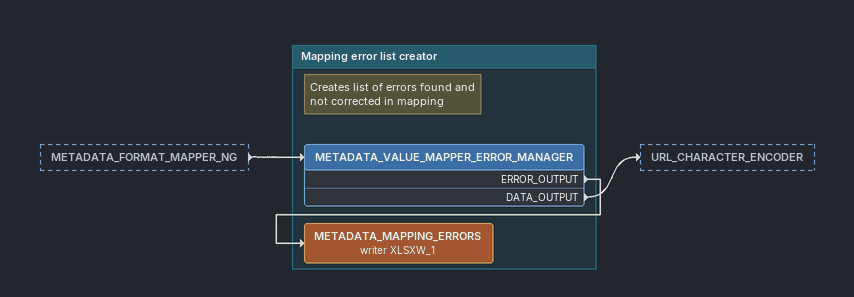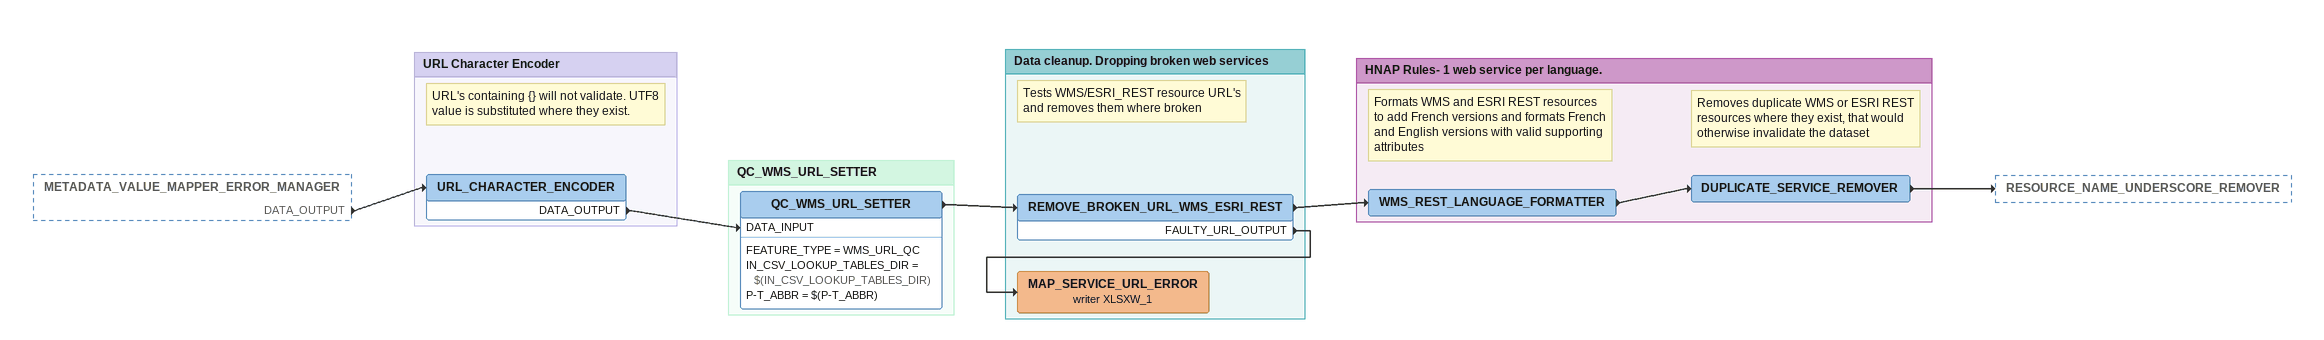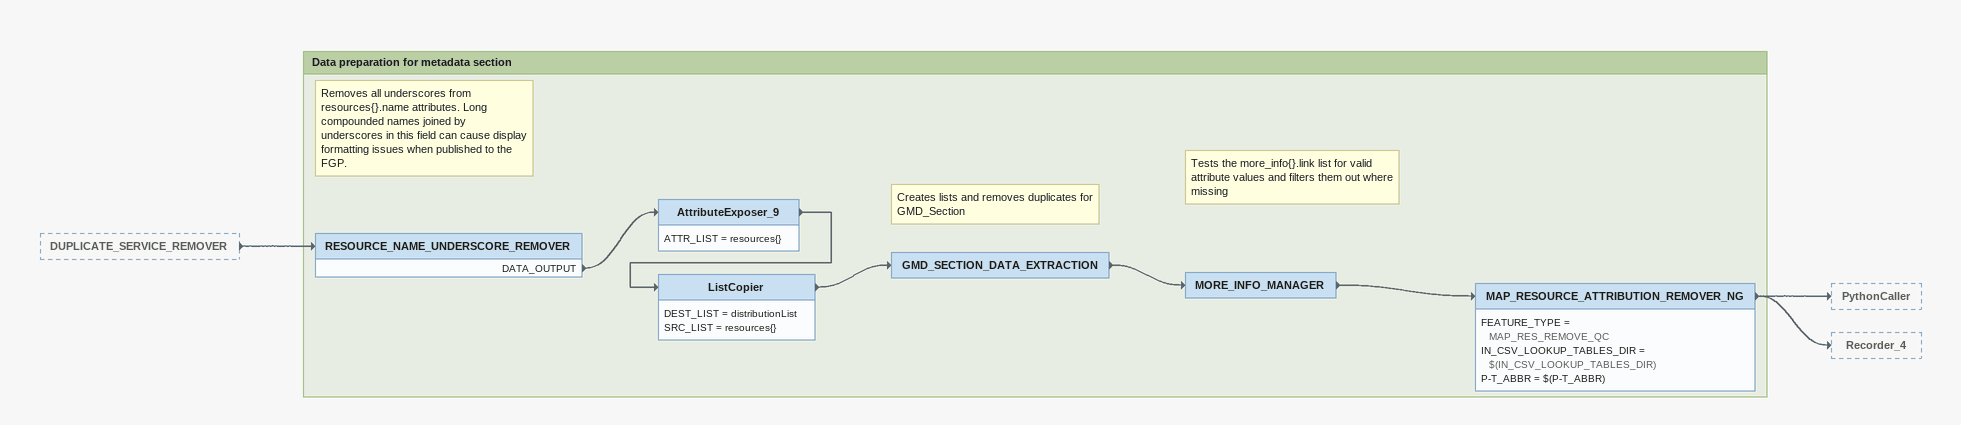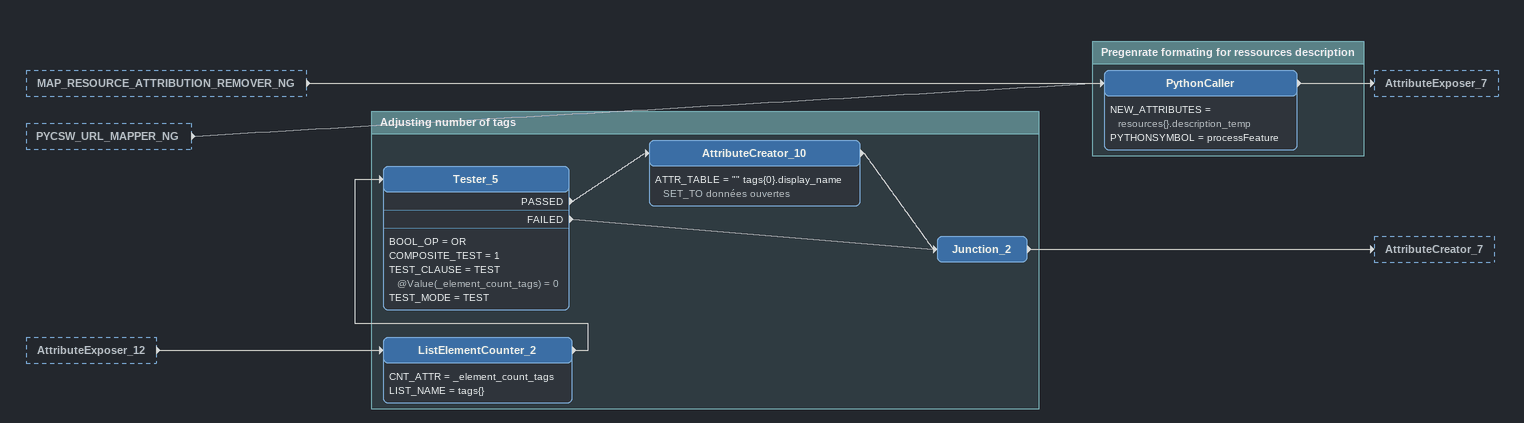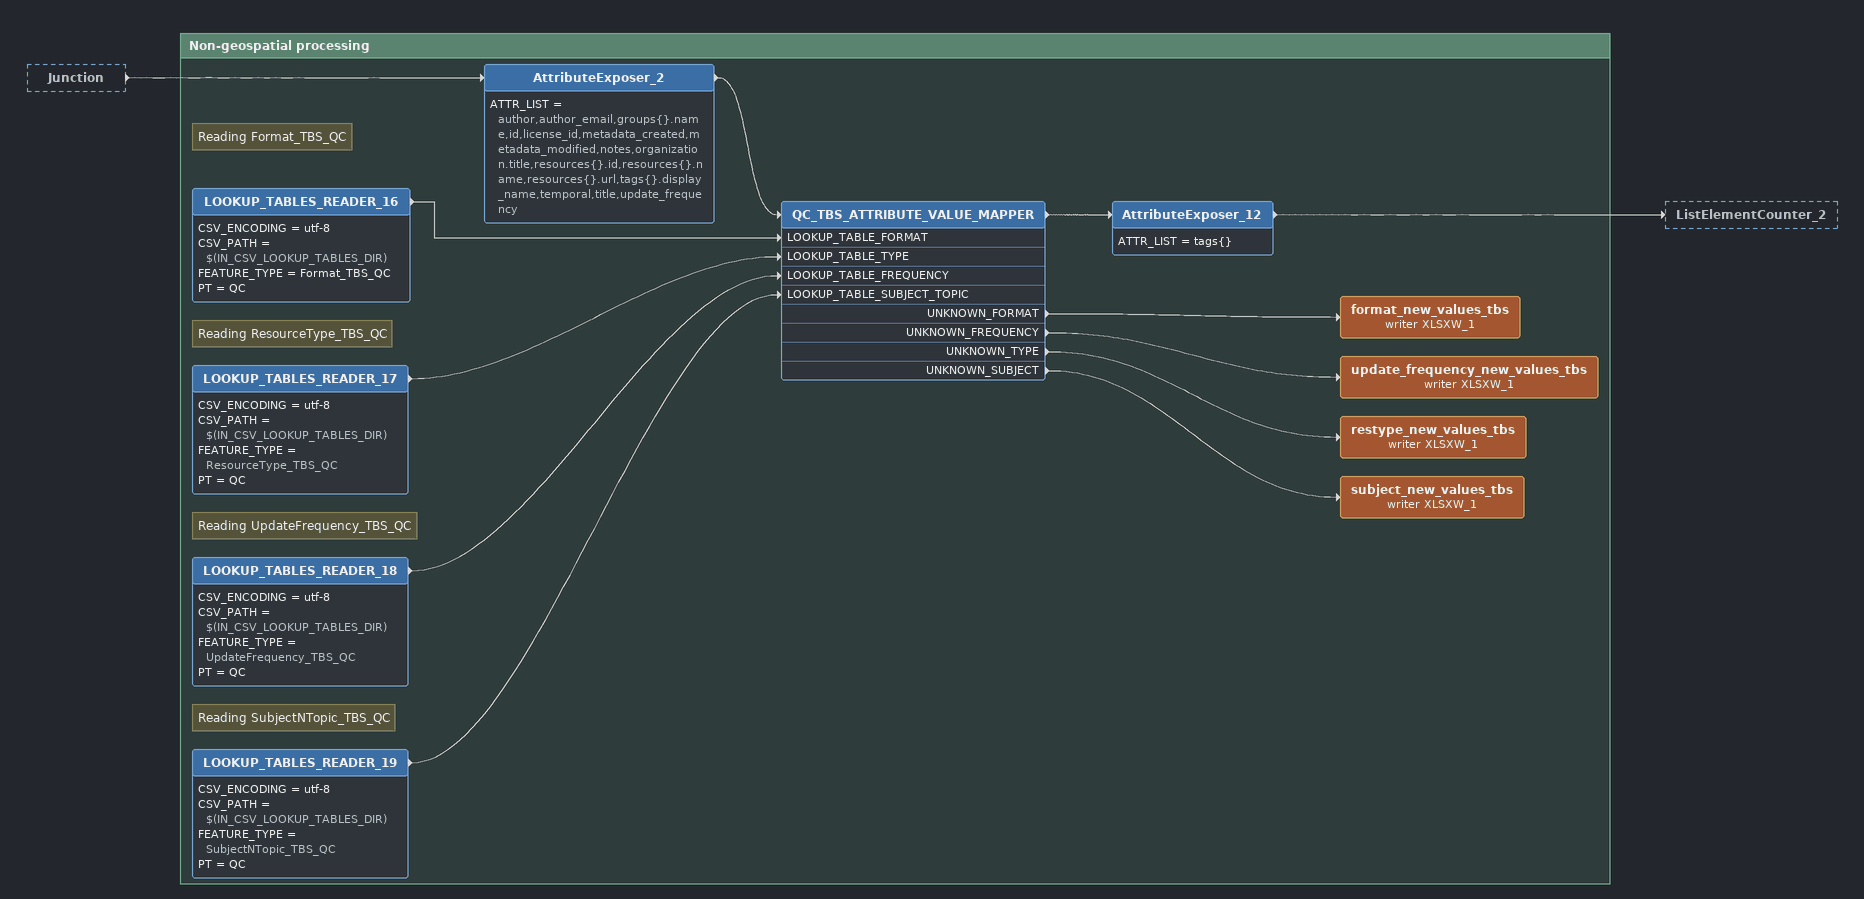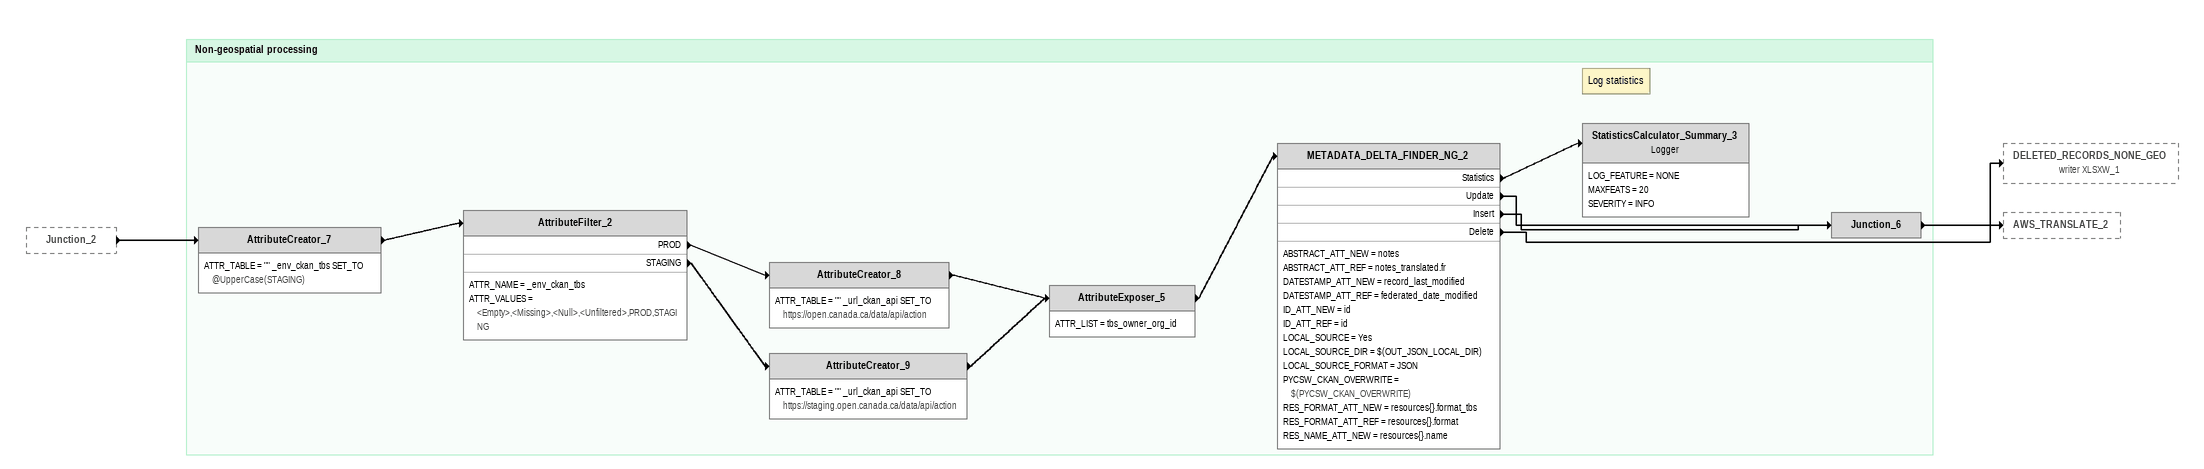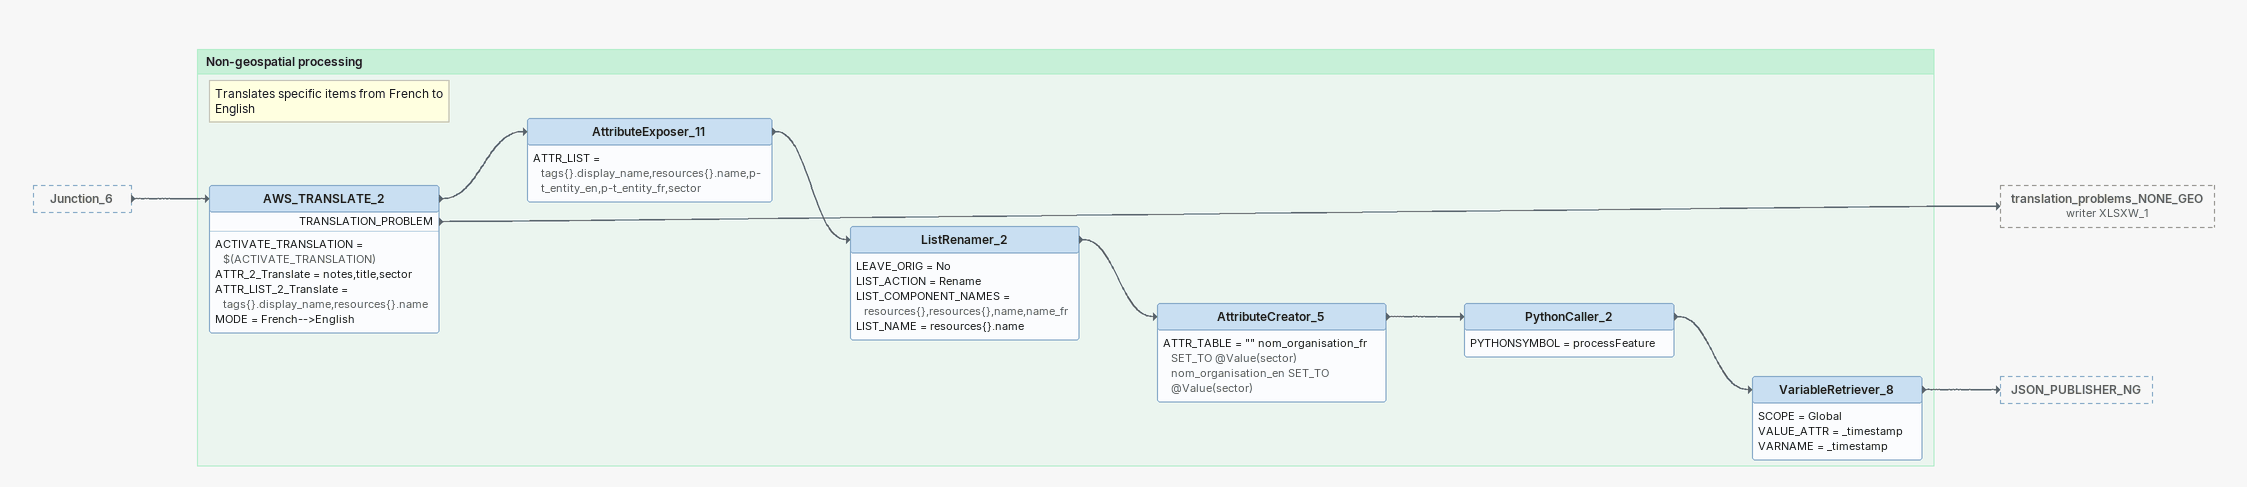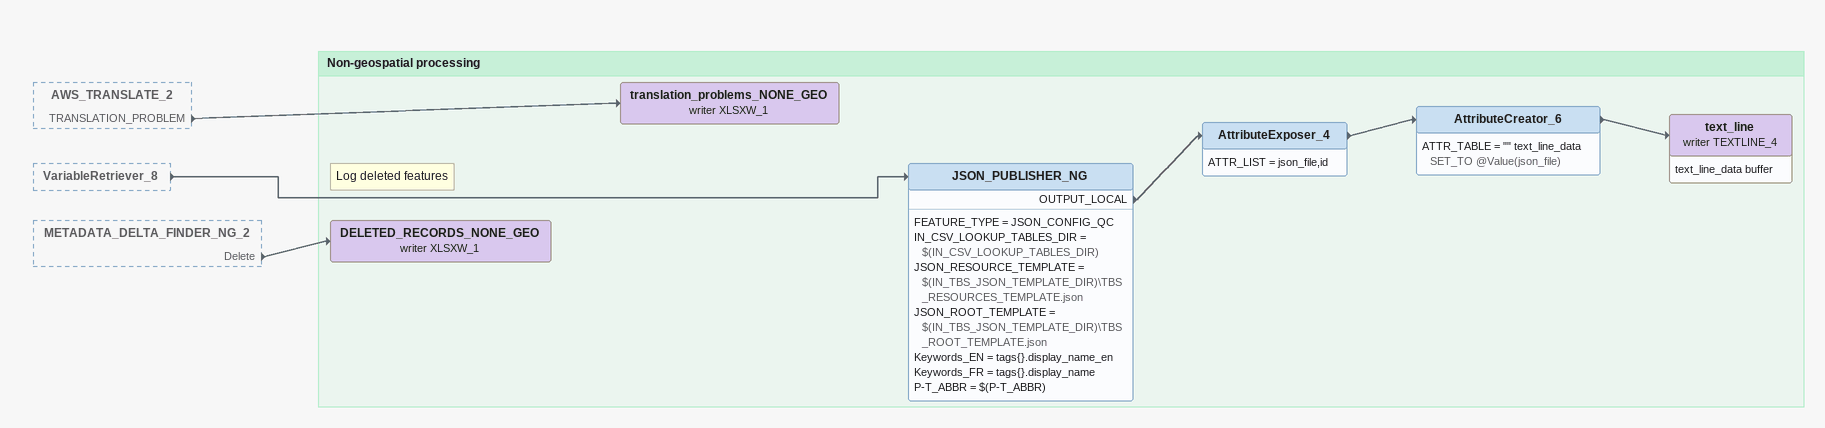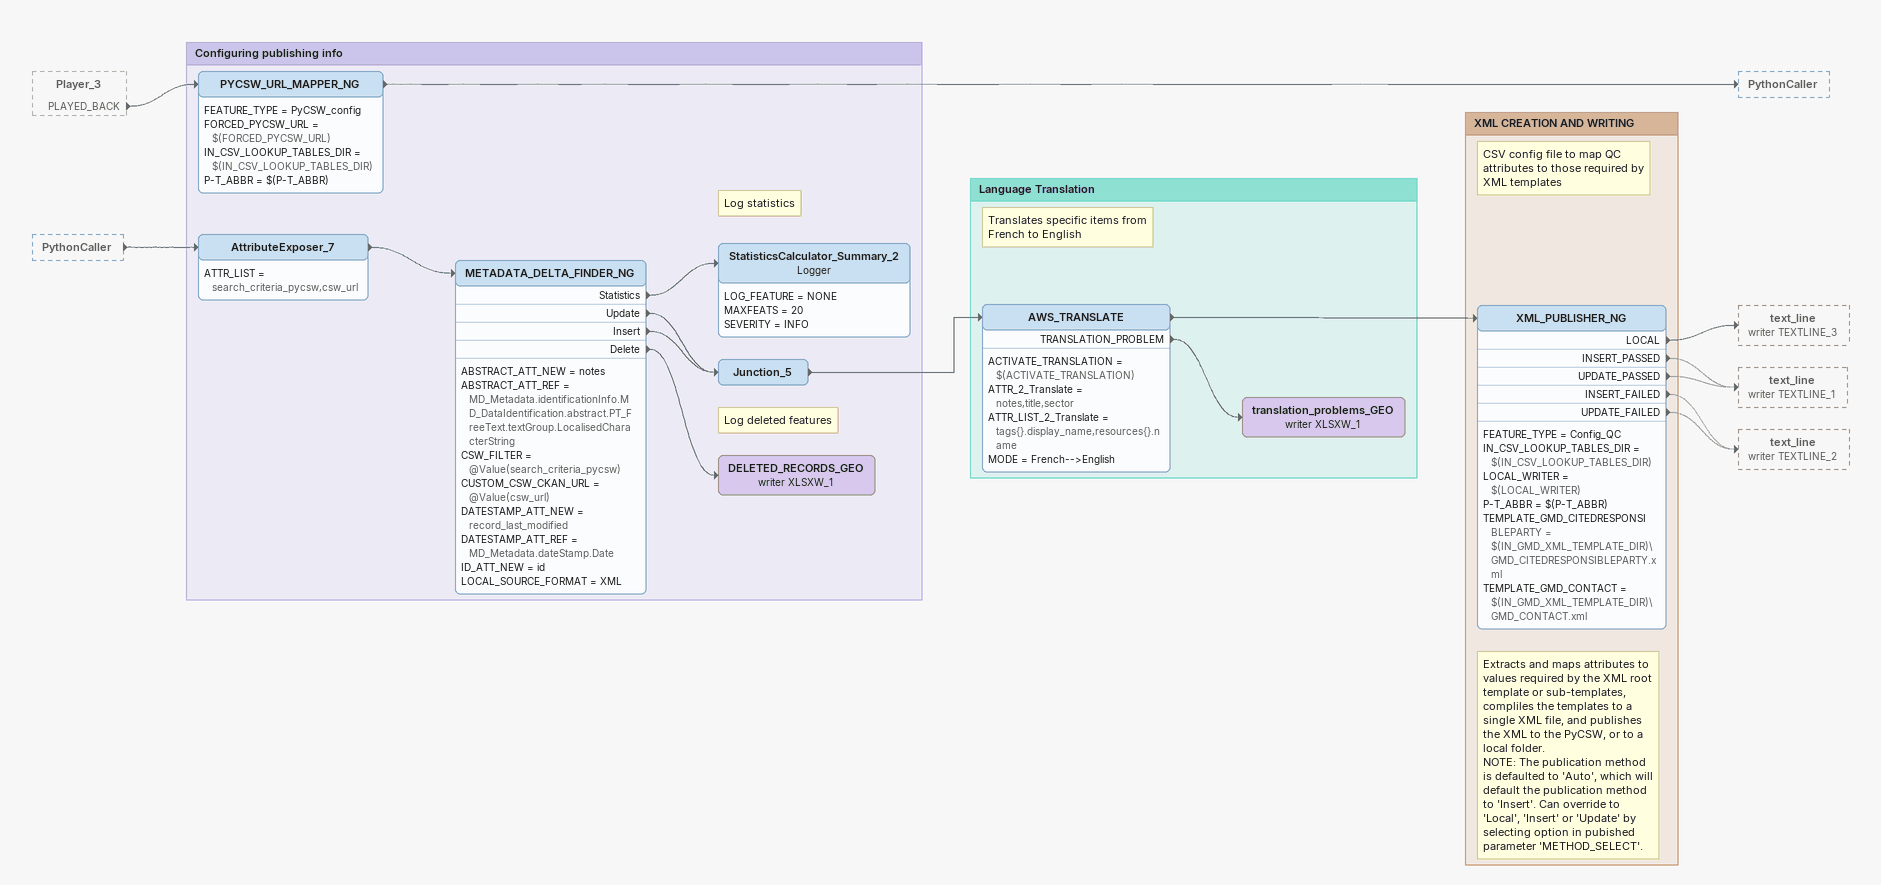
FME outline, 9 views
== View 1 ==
METADATA_FORMAT_MAPPER_NG [outside]
    -> METADATA_VALUE_MAPPER_ERROR_MANAGER

Bookmark: Mapping error list creator
Note: Creates list of errors found and not corrected in mapping
METADATA_VALUE_MAPPER_ERROR_MANAGER
    ERROR_OUTPUT -> METADATA_MAPPING_ERRORS (writer XLSXW_1)
    DATA_OUTPUT -> URL_CHARACTER_ENCODER
METADATA_MAPPING_ERRORS (writer XLSXW_1)

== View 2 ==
METADATA_VALUE_MAPPER_ERROR_MANAGER [outside]
    DATA_OUTPUT -> URL_CHARACTER_ENCODER

Bookmark: URL Character Encoder
Note: URL's containing {} will not validate. UTF8 value is substituted where they exist.
URL_CHARACTER_ENCODER
    DATA_OUTPUT -> QC_WMS_URL_SETTER [DATA_INPUT]

Bookmark: QC_WMS_URL_SETTER
QC_WMS_URL_SETTER
    FEATURE_TYPE = WMS_URL_QC
    IN_CSV_LOOKUP_TABLES_DIR = $(IN_CSV_LOOKUP_TABLES_DIR)
    P-T_ABBR = $(P-T_ABBR)
    -> REMOVE_BROKEN_URL_WMS_ESRI_REST

Bookmark: Data cleanup. Dropping broken web services
Note: Tests WMS/ESRI_REST resource URL's and removes them where broken
REMOVE_BROKEN_URL_WMS_ESRI_REST
    -> WMS_REST_LANGUAGE_FORMATTER
    FAULTY_URL_OUTPUT -> MAP_SERVICE_URL_ERROR (writer XLSXW_1)
MAP_SERVICE_URL_ERROR (writer XLSXW_1)

Bookmark: HNAP Rules- 1 web service per language.
Note: Formats WMS and ESRI REST resources to add French versions and formats French and English versions with valid supporting attributes
WMS_REST_LANGUAGE_FORMATTER
    -> DUPLICATE_SERVICE_REMOVER
Note: Removes duplicate WMS or ESRI REST resources where they exist, that would otherwise invalidate the dataset
DUPLICATE_SERVICE_REMOVER
    -> RESOURCE_NAME_UNDERSCORE_REMOVER

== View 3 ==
DUPLICATE_SERVICE_REMOVER [outside]
    -> RESOURCE_NAME_UNDERSCORE_REMOVER

Bookmark: Data preparation for metadata section
Note: Removes all underscores from resources{}.name attributes. Long compounded names joined by underscores in this field can cause display formatting issues when published to the FGP.
RESOURCE_NAME_UNDERSCORE_REMOVER
    DATA_OUTPUT -> AttributeExposer_9
AttributeExposer_9
    ATTR_LIST = resources{}
    -> ListCopier
ListCopier
    DEST_LIST = distributionList
    SRC_LIST = resources{}
    -> GMD_SECTION_DATA_EXTRACTION
Note: Creates lists and removes duplicates for GMD_Section
GMD_SECTION_DATA_EXTRACTION
    -> MORE_INFO_MANAGER
Note: Tests the more_info{}.link list for valid attribute values and filters them out where missing
MORE_INFO_MANAGER
    -> MAP_RESOURCE_ATTRIBUTION_REMOVER_NG
MAP_RESOURCE_ATTRIBUTION_REMOVER_NG
    FEATURE_TYPE = MAP_RES_REMOVE_QC
    IN_CSV_LOOKUP_TABLES_DIR = $(IN_CSV_LOOKUP_TABLES_DIR)
    P-T_ABBR = $(P-T_ABBR)
    -> PythonCaller
    -> Recorder_4

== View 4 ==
MAP_RESOURCE_ATTRIBUTION_REMOVER_NG [outside]
    -> PythonCaller
PYCSW_URL_MAPPER_NG [outside]
    -> PythonCaller
AttributeExposer_12 [outside]
    -> ListElementCounter_2

Bookmark: Adjusting number of tags
ListElementCounter_2
    CNT_ATTR = _element_count_tags
    LIST_NAME = tags{}
    -> Tester_5
Tester_5
    BOOL_OP = OR
    COMPOSITE_TEST = 1
    TEST_CLAUSE = TEST @Value(_element_count_tags) = 0
    TEST_MODE = TEST
    PASSED -> AttributeCreator_10
    FAILED -> Junction_2
AttributeCreator_10
    ATTR_TABLE = "" tags{0}.display_name SET_TO données ouvertes
    -> Junction_2
Junction_2
    -> AttributeCreator_7

Bookmark: Pregenrate formating for ressources description
PythonCaller
    NEW_ATTRIBUTES = resources{}.description_temp
    PYTHONSYMBOL = processFeature
    -> AttributeExposer_7

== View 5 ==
Junction [outside]
    -> AttributeExposer_2

Bookmark: Non-geospatial processing
AttributeExposer_2
    ATTR_LIST = author,author_email,groups{}.name,id,license_id,metadata_created,metadata_modified,notes,organization.title,resources{}.id,resources{}.name,resources{}.url,tags{}.display_name,temporal,title,update_frequency
    -> QC_TBS_ATTRIBUTE_VALUE_MAPPER
Note: Reading Format_TBS_QC
LOOKUP_TABLES_READER_16
    CSV_ENCODING = utf-8
    CSV_PATH = $(IN_CSV_LOOKUP_TABLES_DIR)
    FEATURE_TYPE = Format_TBS_QC
    PT = QC
    -> QC_TBS_ATTRIBUTE_VALUE_MAPPER [LOOKUP_TABLE_FORMAT]
Note: Reading ResourceType_TBS_QC
LOOKUP_TABLES_READER_17
    CSV_ENCODING = utf-8
    CSV_PATH = $(IN_CSV_LOOKUP_TABLES_DIR)
    FEATURE_TYPE = ResourceType_TBS_QC
    PT = QC
    -> QC_TBS_ATTRIBUTE_VALUE_MAPPER [LOOKUP_TABLE_TYPE]
Note: Reading UpdateFrequency_TBS_QC
LOOKUP_TABLES_READER_18
    CSV_ENCODING = utf-8
    CSV_PATH = $(IN_CSV_LOOKUP_TABLES_DIR)
    FEATURE_TYPE = UpdateFrequency_TBS_QC
    PT = QC
    -> QC_TBS_ATTRIBUTE_VALUE_MAPPER [LOOKUP_TABLE_FREQUENCY]
Note: Reading SubjectNTopic_TBS_QC
LOOKUP_TABLES_READER_19
    CSV_ENCODING = utf-8
    CSV_PATH = $(IN_CSV_LOOKUP_TABLES_DIR)
    FEATURE_TYPE = SubjectNTopic_TBS_QC
    PT = QC
    -> QC_TBS_ATTRIBUTE_VALUE_MAPPER [LOOKUP_TABLE_SUBJECT_TOPIC]
QC_TBS_ATTRIBUTE_VALUE_MAPPER
    -> AttributeExposer_12
    UNKNOWN_FORMAT -> format_new_values_tbs (writer XLSXW_1)
    UNKNOWN_FREQUENCY -> update_frequency_new_values_tbs (writer XLSXW_1)
    UNKNOWN_TYPE -> restype_new_values_tbs (writer XLSXW_1)
    UNKNOWN_SUBJECT -> subject_new_values_tbs (writer XLSXW_1)
AttributeExposer_12
    ATTR_LIST = tags{}
    -> ListElementCounter_2
format_new_values_tbs (writer XLSXW_1)
update_frequency_new_values_tbs (writer XLSXW_1)
restype_new_values_tbs (writer XLSXW_1)
subject_new_values_tbs (writer XLSXW_1)

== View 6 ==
Junction_2 [outside]
    -> AttributeCreator_7

Bookmark: Non-geospatial processing
AttributeCreator_7
    ATTR_TABLE = "" _env_ckan_tbs SET_TO @UpperCase(STAGING)
    -> AttributeFilter_2
AttributeFilter_2
    ATTR_NAME = _env_ckan_tbs
    ATTR_VALUES = <Empty>,<Missing>,<Null>,<Unfiltered>,PROD,STAGING
    PROD -> AttributeCreator_8
    STAGING -> AttributeCreator_9
AttributeCreator_8
    ATTR_TABLE = "" _url_ckan_api SET_TO https://open.canada.ca/data/api/action
    -> AttributeExposer_5
AttributeCreator_9
    ATTR_TABLE = "" _url_ckan_api SET_TO https://staging.open.canada.ca/data/api/action
    -> AttributeExposer_5
AttributeExposer_5
    ATTR_LIST = tbs_owner_org_id
    -> METADATA_DELTA_FINDER_NG_2
METADATA_DELTA_FINDER_NG_2
    ABSTRACT_ATT_NEW = notes
    ABSTRACT_ATT_REF = notes_translated.fr
    DATESTAMP_ATT_NEW = record_last_modified
    DATESTAMP_ATT_REF = federated_date_modified
    ID_ATT_NEW = id
    ID_ATT_REF = id
    LOCAL_SOURCE = Yes
    LOCAL_SOURCE_DIR = $(OUT_JSON_LOCAL_DIR)
    LOCAL_SOURCE_FORMAT = JSON
    PYCSW_CKAN_OVERWRITE = $(PYCSW_CKAN_OVERWRITE)
    RES_FORMAT_ATT_NEW = resources{}.format_tbs
    RES_FORMAT_ATT_REF = resources{}.format
    RES_NAME_ATT_NEW = resources{}.name
    Statistics -> StatisticsCalculator_Summary_3
    Update -> Junction_6
    Insert -> Junction_6
    Delete -> DELETED_RECORDS_NONE_GEO (writer XLSXW_1)
Note: Log statistics
StatisticsCalculator_Summary_3: Logger
    LOG_FEATURE = NONE
    MAXFEATS = 20
    SEVERITY = INFO
Junction_6
    -> AWS_TRANSLATE_2

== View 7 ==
Junction_6 [outside]
    -> AWS_TRANSLATE_2

Bookmark: Non-geospatial processing
Note: Translates specific items from French to English
AWS_TRANSLATE_2
    ACTIVATE_TRANSLATION = $(ACTIVATE_TRANSLATION)
    ATTR_2_Translate = notes,title,sector
    ATTR_LIST_2_Translate = tags{}.display_name,resources{}.name
    MODE = French-->English
    -> AttributeExposer_11
    TRANSLATION_PROBLEM -> translation_problems_NONE_GEO (writer XLSXW_1)
AttributeExposer_11
    ATTR_LIST = tags{}.display_name,resources{}.name,p-t_entity_en,p-t_entity_fr,sector
    -> ListRenamer_2
ListRenamer_2
    LEAVE_ORIG = No
    LIST_ACTION = Rename
    LIST_COMPONENT_NAMES = resources{},resources{},name,name_fr
    LIST_NAME = resources{}.name
    -> AttributeCreator_5
AttributeCreator_5
    ATTR_TABLE = "" nom_organisation_fr SET_TO @Value(sector)  nom_organisation_en SET_TO @Value(sector)
    -> PythonCaller_2
PythonCaller_2
    PYTHONSYMBOL = processFeature
    -> VariableRetriever_8
VariableRetriever_8
    SCOPE = Global
    VALUE_ATTR = _timestamp
    VARNAME = _timestamp
    -> JSON_PUBLISHER_NG

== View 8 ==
AWS_TRANSLATE_2 [outside]
    TRANSLATION_PROBLEM -> translation_problems_NONE_GEO (writer XLSXW_1)
VariableRetriever_8 [outside]
    -> JSON_PUBLISHER_NG
METADATA_DELTA_FINDER_NG_2 [outside]
    Delete -> DELETED_RECORDS_NONE_GEO (writer XLSXW_1)

Bookmark: Non-geospatial processing
JSON_PUBLISHER_NG
    FEATURE_TYPE = JSON_CONFIG_QC
    IN_CSV_LOOKUP_TABLES_DIR = $(IN_CSV_LOOKUP_TABLES_DIR)
    JSON_RESOURCE_TEMPLATE = $(IN_TBS_JSON_TEMPLATE_DIR)\TBS_RESOURCES_TEMPLATE.json
    JSON_ROOT_TEMPLATE = $(IN_TBS_JSON_TEMPLATE_DIR)\TBS_ROOT_TEMPLATE.json
    Keywords_EN = tags{}.display_name_en
    Keywords_FR = tags{}.display_name
    P-T_ABBR = $(P-T_ABBR)
    OUTPUT_LOCAL -> AttributeExposer_4
AttributeExposer_4
    ATTR_LIST = json_file,id
    -> AttributeCreator_6
AttributeCreator_6
    ATTR_TABLE = "" text_line_data SET_TO @Value(json_file)
    -> text_line (writer TEXTLINE_4)
text_line (writer TEXTLINE_4)
    attributes: text_line_data buffer
translation_problems_NONE_GEO (writer XLSXW_1)
Note: Log deleted features
DELETED_RECORDS_NONE_GEO (writer XLSXW_1)

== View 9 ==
Player_3 [outside]
    PLAYED_BACK -> PYCSW_URL_MAPPER_NG
PythonCaller [outside]
    -> AttributeExposer_7

Bookmark: Configuring publishing info
PYCSW_URL_MAPPER_NG
    FEATURE_TYPE = PyCSW_config
    FORCED_PYCSW_URL = $(FORCED_PYCSW_URL)
    IN_CSV_LOOKUP_TABLES_DIR = $(IN_CSV_LOOKUP_TABLES_DIR)
    P-T_ABBR = $(P-T_ABBR)
    -> PythonCaller
AttributeExposer_7
    ATTR_LIST = search_criteria_pycsw,csw_url
    -> METADATA_DELTA_FINDER_NG
METADATA_DELTA_FINDER_NG
    ABSTRACT_ATT_NEW = notes
    ABSTRACT_ATT_REF = MD_Metadata.identificationInfo.MD_DataIdentification.abstract.PT_FreeText.textGroup.LocalisedCharacterString
    CSW_FILTER = @Value(search_criteria_pycsw)
    CUSTOM_CSW_CKAN_URL = @Value(csw_url)
    DATESTAMP_ATT_NEW = record_last_modified
    DATESTAMP_ATT_REF = MD_Metadata.dateStamp.Date
    ID_ATT_NEW = id
    LOCAL_SOURCE_FORMAT = XML
    Statistics -> StatisticsCalculator_Summary_2
    Update -> Junction_5
    Insert -> Junction_5
    Delete -> DELETED_RECORDS_GEO (writer XLSXW_1)
Note: Log statistics
StatisticsCalculator_Summary_2: Logger
    LOG_FEATURE = NONE
    MAXFEATS = 20
    SEVERITY = INFO
Junction_5
    -> AWS_TRANSLATE
Note: Log deleted features
DELETED_RECORDS_GEO (writer XLSXW_1)

Bookmark: Language Translation
Note: Translates specific items from French to English
AWS_TRANSLATE
    ACTIVATE_TRANSLATION = $(ACTIVATE_TRANSLATION)
    ATTR_2_Translate = notes,title,sector
    ATTR_LIST_2_Translate = tags{}.display_name,resources{}.name
    MODE = French-->English
    -> XML_PUBLISHER_NG
    TRANSLATION_PROBLEM -> translation_problems_GEO (writer XLSXW_1)
translation_problems_GEO (writer XLSXW_1)

Bookmark: XML CREATION AND WRITING
Note: Extracts and maps attributes to values required by the XML root template or sub-templates, compliles the templates to a single XML file, and publishes the XML to the PyCSW, or to a local folder. / NOTE: The publication method is defaulted to 'Auto', which will default the publication method to 'Insert'. Can override to 'Local', 'Insert' or 'Update' by selecting option in pubished parameter 'METHOD_SELECT'.
Note: CSV config file to map QC attributes to those required by XML templates
XML_PUBLISHER_NG
    FEATURE_TYPE = Config_QC
    IN_CSV_LOOKUP_TABLES_DIR = $(IN_CSV_LOOKUP_TABLES_DIR)
    LOCAL_WRITER = $(LOCAL_WRITER)
    P-T_ABBR = $(P-T_ABBR)
    TEMPLATE_GMD_CITEDRESPONSIBLEPARTY = $(IN_GMD_XML_TEMPLATE_DIR)\GMD_CITEDRESPONSIBLEPARTY.xml
    TEMPLATE_GMD_CONTACT = $(IN_GMD_XML_TEMPLATE_DIR)\GMD_CONTACT.xml
    LOCAL -> text_line (writer TEXTLINE_3)
    INSERT_PASSED -> text_line (writer TEXTLINE_1) [off]
    UPDATE_PASSED -> text_line (writer TEXTLINE_1) [off]
    INSERT_FAILED -> text_line (writer TEXTLINE_2) [off]
    UPDATE_FAILED -> text_line (writer TEXTLINE_2) [off]
